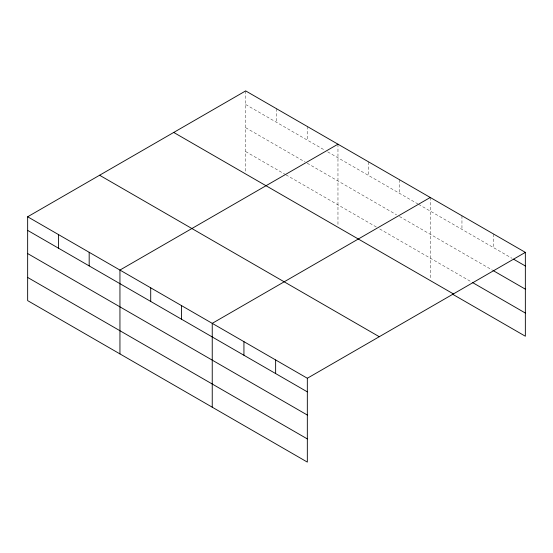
<?xml version="1.0" encoding="UTF-8"?>
<svg xmlns="http://www.w3.org/2000/svg" width="553" height="553" viewBox="0 0 553 553"><rect width="100%" height="100%" fill="white"/><g stroke="black" fill="none" stroke-linecap="round" stroke-linejoin="round"><path stroke-width="0.41" stroke-dasharray="2.77 2.07" d="M245.67 104.517L324.777 150.188M327.708 151.881L417.805 203.898M418.538 204.32L512.078 258.327M245.67 127.695L305 161.946M307.198 163.218L396.563 214.813M399.494 216.506L492.917 270.438M245.67 151.57L285.224 174.409M285.956 174.831L376.787 227.276M379.717 228.963L471.536 281.975M493.656 234.078L493.656 247.689M461.955 215.774L461.955 229.384M430.262 197.476L430.262 279.604M399.494 179.711L399.494 193.329M368.727 161.953L368.727 175.564M337.966 144.188L337.966 225.458M307.198 126.43L307.198 140.04M276.431 108.665L276.431 122.275M245.67 90.906L245.67 173.034"/><path stroke-width="0.83" d="M27.65 216.776L307.33 378.252L307.33 462.094L27.65 300.625L27.65 216.776L245.67 90.906L525.35 252.375L525.35 336.224L452.375 294.092M337.966 144.188L119.946 270.064L119.946 353.906M430.262 197.476L212.241 323.346L212.241 407.195M307.33 378.252L525.35 252.375M513.557 259.177L525.35 265.986M493.656 270.866L525.35 289.164M472.276 282.403L525.35 313.046M173.725 132.444L453.405 293.913M99.595 175.239L379.275 336.715M27.65 230.387L307.33 391.863M27.65 253.564L307.33 415.04M27.65 277.447L307.33 438.916M275.636 359.948L275.636 373.558M243.935 341.65L243.935 355.261M181.474 305.588L181.474 319.199M150.713 287.823L150.713 301.433M89.178 252.299L89.178 265.91M58.418 234.541L58.418 248.152"/></g></svg>
